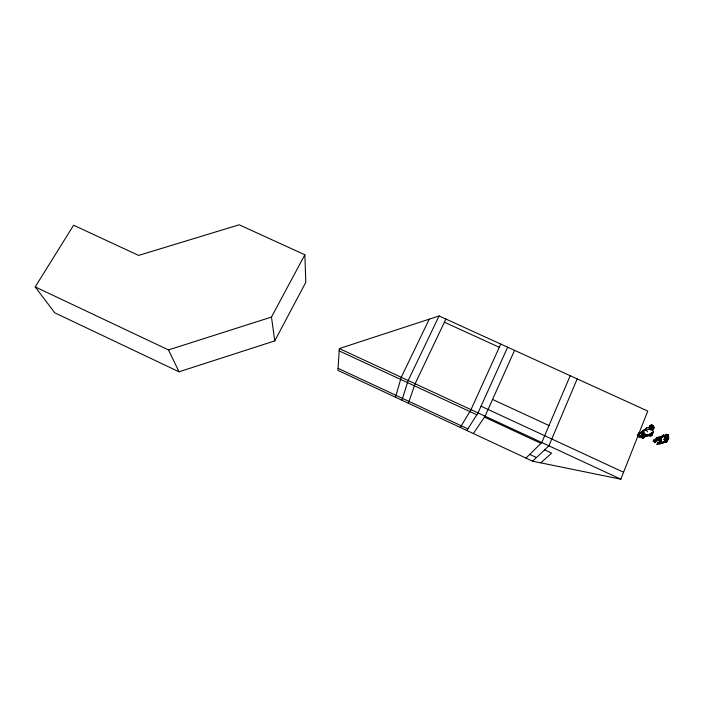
<?xml version="1.0" encoding="UTF-8"?>
<svg xmlns="http://www.w3.org/2000/svg" width="704" height="704" viewBox="0 0 704 704"><rect width="100%" height="100%" fill="white"/><g stroke="black" fill="none" stroke-linecap="round" stroke-linejoin="round"><path stroke-width="1.06" d="M666.794 434.931L666.301 434.342L663.942 439.498L664.497 440.264L667.955 439.551L666.846 437.791L668.589 436.075L668.325 434.685L666.301 434.342L664.99 435.67L665.174 437.087L666.301 438.073L668.8 437.967L666.521 442.121L662.156 442.983L660.273 442.112L659.727 439.331L662.438 435.811L663.458 434.984L665.931 435.688M650.056 428.164L650.663 426.184L652.168 425.753L653.162 427.337L652.335 429.035L650.83 429.097L650.056 428.164L652.881 426.21M652.282 429.695L653.356 431.341L651.948 435.635L650.399 435.97L643.808 435.354L642.532 431.605L649.669 428.842L650.285 426.668L652.238 425.814L652.942 428.164L652.432 428.974L650.883 429.598L649.308 427.821L646.862 427.786L645.084 429.722M665.914 436.682L661.646 436.735L661.32 440.282L660.273 442.112L666.521 442.121L667.955 439.551L664.655 440.986L662.156 442.983L665.905 441.408L667.955 439.551L664.655 440.986L666.838 440.889L668.8 437.967L667.418 436.885M339.328 348.559L337.911 370.366L532.602 461.182L620.84 479.204L647.768 411.074L439.094 315.946L339.328 348.559L620.84 479.204M653.919 428.076L653.365 425.718L651.622 424.899C649.695 425.128 648.762 427.196 649.669 428.842L650.452 429.66L652.309 429.862L653.919 428.076L653.365 425.718L651.622 424.899M650.074 426.95L652.353 428.683L652.564 426.175L651.552 425.7M664.497 440.264L666.846 437.791L666.371 439.446L664.497 440.264L667.084 437.342L668.492 437.096L668.589 436.075M665.975 440.22L663.186 442.332L663.106 443.098L657.862 440.29L657.606 438.31L656.762 437.457L653.294 441.452L654.975 441.98L657.65 439.604L656.647 438.926L654.975 441.98M660.361 442.05L661.426 438.407M665.174 437.087L666.301 434.342L666.204 435.75L667.656 436.049L668.492 437.096M661.346 442.587L657.078 444.541L657.518 442.631L658.583 443.08L660.062 442.015M395.49 397.223L401.245 377.291L429.246 319.167M642.136 434.042L639.399 437.175L638.062 436.586L638.968 434.201L640.64 432.335L643.201 431.42L640.966 433.286M643.403 434.799L641.115 437.404L642.805 438.425L645.445 435.609L642.699 434.166L641.59 434.412L639.399 437.175L638.273 433.303M401.931 400.224L408.17 380.503L439.094 315.946M408.382 403.234L415.114 383.724L445.905 319.053M662.754 436.524L661.153 437.501L660.044 440.563L660.273 442.112M650.399 435.97L651.719 432.582L649.889 434.773L645.234 434.658L644.503 432.749L643.808 435.354L642.532 431.605L646.862 427.786M653.356 431.341L651.948 435.635L644.626 435.556L647.97 435.098L649.502 434.051M577.201 378.91L548.9 445.817L532.602 461.182M570.205 375.716L541.772 442.508L525.985 458.093M659.49 443.898L660.229 442.226M667.084 437.342L668.325 434.685M514.562 350.354L485.065 416.187L473.361 433.55M507.654 347.204L478.025 412.922L466.822 430.496M500.755 344.062L470.994 409.658L460.293 427.451M649.801 425.894L649.282 426.994L649.669 428.842M653.189 429.282L653.919 427.733L653.022 425.445M274.745 340.903L305.809 282.339L304.858 254.76L239.14 224.796L138.626 255.411L73.603 225.236L35.2 286.906L54.78 312.831L179.018 371.791L274.745 340.903L271.471 317.064L304.858 254.76M643.403 430.241L639.461 434.166L638.062 436.586M657.078 444.541L658.583 443.08M650.39 425.374L649.431 426.677L649.519 428.27L650.452 429.66L652.309 429.862M645.295 436.075L644.415 437.246L646.263 435.433L644.318 435.591M663.045 435.635L660.044 440.563L659.727 439.331M642.294 433.62L643.359 432.441M663.458 434.984L657.862 440.29L658.504 440.343L657.606 438.31M661.804 442.728L660.801 443.802L658.988 443.802M646.87 434.834L645.867 435.89L647.97 435.098M642.805 438.425L645.005 436.216M540.804 462.854L551.61 453.13L544.597 449.874M648.727 435.195L650.258 433.84M657.826 439.859L655.38 441.998L653.294 441.452L653.435 440.141L655.732 440.827L653.435 440.141L655.38 441.998L656.92 440.827M660.836 437.026L661.276 437.738L657.862 440.29L659.454 440.273M644.53 435.53L641.115 437.404L642.708 436.066M641.115 437.404L643.35 435.67L641.74 436.093M660.255 441.144L657.765 443.027L657.518 442.631L658.082 443.793M645.594 429.026L643.13 430.751L644.433 430.065M662.156 442.983L663.186 442.332M652.353 428.683L652.995 428.278M646.501 436.058L648.912 434.843M657.298 439.366L661.153 437.501M650.566 426.131L651.323 425.797M35.2 286.906L168.494 349.923L271.471 317.064M662.631 436.304L656.762 437.457M645.19 436.445L647.064 435.996M663.942 439.498L666.371 439.446M638.774 434.878L637.234 434.896L639.47 434.535L638.59 432.951M660.836 437.527L658.918 437.395L660.079 438.31M665.632 436.207L662.27 435.53M662.438 435.811L665.174 436.823L666.301 438.073M649.906 428.252L651.543 429.308M444.4 322.221L499.294 347.274M492.562 399.458L548.997 425.533M481.043 406.217L623.586 472.252M484.44 417.12L540.918 443.344M339.178 350.882L476.828 414.797M529.716 454.406L536.457 457.547M338.043 368.324L467.87 428.85M656.647 438.926L658.504 440.343L657.65 439.604M664.629 438.31L665.526 439.146M646.096 430.179L647.557 431.851M650.294 428.771L650.883 429.598M168.494 349.923L179.018 371.791M664.99 435.67L665.174 436.823"/></g></svg>
